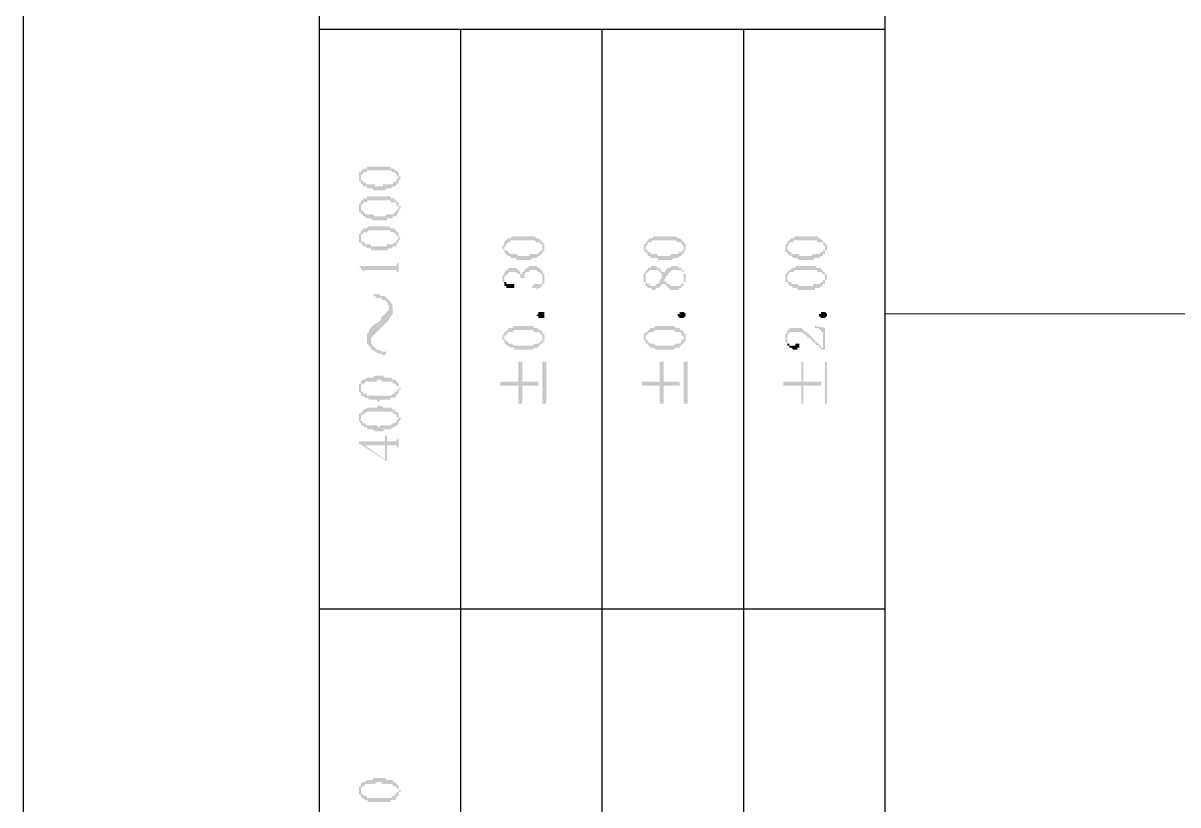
# Model space of a CAD drawing. Header units: millimetres. Extents: x 1233 to 2351, y 1180 to 1535.
# Drawn here: x 1931.4 to 1957.56, y 1338.96 to 1356.67 of the extents above; entities that cross this region are included whole.
import ezdxf

# ---------------------------------------------------------------- set-up
doc = ezdxf.new("R2010")
doc.units = ezdxf.units.MM
doc.linetypes.add('HIDDEN', pattern=[9.525, 6.35, -3.175])

msp = doc.modelspace()

# ---------------------------------------------------------------- hatches: boundary and pattern name
at = {"transparency": 33554559}
for points in [[(1939.00725, 1353.14951), (1939.00725, 1353.10438), (1939.00725, 1353.10438), (1939.05238, 1353.05924), (1939.05238, 1353.19464), (1939.05238, 1353.23977), (1939.09752, 1353.23977), (1939.09752, 1353.28491), (1939.18778, 1353.28491), (1939.18778, 1353.33004), (1939.72937, 1353.33004), (1939.7745, 1353.28491), (1939.81963, 1353.28491), (1939.86476, 1353.23977), (1939.86476, 1353.19464), (1939.9099, 1353.19464), (1939.9099, 1353.14951), (1939.9099, 1353.28491), (1939.86476, 1353.33004), (1939.81963, 1353.33004), (1939.81963, 1353.37517), (1939.72937, 1353.37517), (1939.72937, 1353.4203), (1939.18778, 1353.4203), (1939.18778, 1353.37517), (1939.09752, 1353.37517), (1939.09752, 1353.33004), (1939.05238, 1353.33004), (1939.05238, 1353.28491), (1939.00725, 1353.28491), (1939.00725, 1353.23977), (1939.00725, 1353.19464)], [(1939.05238, 1353.05924), (1939.05238, 1353.01411), (1939.09752, 1353.01411), (1939.09752, 1352.96898), (1939.18778, 1352.96898), (1939.18778, 1352.92385), (1939.32318, 1352.92385), (1939.32318, 1352.87872), (1939.59397, 1352.87872), (1939.6391, 1352.92385), (1939.72937, 1352.92385), (1939.7745, 1352.96898), (1939.81963, 1352.96898), (1939.86476, 1353.01411), (1939.86476, 1353.01411), (1939.9099, 1353.05924), (1939.9099, 1353.10438), (1939.9099, 1353.10438), (1939.95503, 1353.14951), (1939.95503, 1353.19464), (1939.9099, 1353.19464), (1939.9099, 1353.23977), (1939.9099, 1353.28491), (1939.9099, 1353.14951), (1939.86476, 1353.14951), (1939.86476, 1353.10438), (1939.86476, 1353.10438), (1939.81963, 1353.05924), (1939.7745, 1353.05924), (1939.7745, 1353.01411), (1939.54884, 1353.01411), (1939.54884, 1352.96898), (1939.36831, 1352.96898), (1939.36831, 1353.01411), (1939.18778, 1353.01411), (1939.14265, 1353.05924), (1939.09752, 1353.05924), (1939.09752, 1353.10438), (1939.05238, 1353.10438), (1939.05238, 1353.14951), (1939.05238, 1353.14951)], [(1939.00725, 1352.47253), (1939.00725, 1352.38226), (1939.05238, 1352.38226), (1939.05238, 1352.47253), (1939.05238, 1352.51766), (1939.05238, 1352.56279), (1939.09752, 1352.56279), (1939.09752, 1352.60792), (1939.18778, 1352.60792), (1939.18778, 1352.65306), (1939.72937, 1352.65306), (1939.72937, 1352.60792), (1939.81963, 1352.60792), (1939.86476, 1352.56279), (1939.86476, 1352.51766), (1939.9099, 1352.51766), (1939.9099, 1352.47253), (1939.9099, 1352.60792), (1939.86476, 1352.60792), (1939.86476, 1352.65306), (1939.81963, 1352.65306), (1939.81963, 1352.69819), (1939.72937, 1352.69819), (1939.72937, 1352.74332), (1939.18778, 1352.74332), (1939.18778, 1352.69819), (1939.09752, 1352.69819), (1939.09752, 1352.65306), (1939.05238, 1352.65306), (1939.05238, 1352.60792), (1939.05238, 1352.60792), (1939.00725, 1352.56279), (1939.00725, 1352.51766), (1939.00725, 1352.51766)], [(1939.05238, 1352.38226), (1939.05238, 1352.33713), (1939.09752, 1352.33713), (1939.09752, 1352.292), (1939.14265, 1352.292), (1939.18778, 1352.24687), (1939.27805, 1352.24687), (1939.32318, 1352.20173), (1939.6391, 1352.20173), (1939.6391, 1352.24687), (1939.7745, 1352.24687), (1939.7745, 1352.292), (1939.86476, 1352.292), (1939.86476, 1352.33713), (1939.86476, 1352.33713), (1939.9099, 1352.38226), (1939.9099, 1352.42739), (1939.9099, 1352.42739), (1939.95503, 1352.47253), (1939.95503, 1352.51766), (1939.9099, 1352.51766), (1939.9099, 1352.56279), (1939.9099, 1352.60792), (1939.9099, 1352.47253), (1939.9099, 1352.47253), (1939.86476, 1352.42739), (1939.86476, 1352.42739), (1939.81963, 1352.38226), (1939.81963, 1352.38226), (1939.7745, 1352.33713), (1939.6391, 1352.33713), (1939.59397, 1352.292), (1939.36831, 1352.292), (1939.32318, 1352.33713), (1939.14265, 1352.33713), (1939.14265, 1352.38226), (1939.09752, 1352.38226), (1939.09752, 1352.42739), (1939.05238, 1352.42739), (1939.05238, 1352.47253), (1939.05238, 1352.47253)], [(1939.00725, 1351.79554), (1939.00725, 1351.75041), (1939.00725, 1351.70528), (1939.05238, 1351.70528), (1939.05238, 1351.66015), (1939.05238, 1351.79554), (1939.05238, 1351.84068), (1939.05238, 1351.88581), (1939.09752, 1351.88581), (1939.09752, 1351.93094), (1939.18778, 1351.93094), (1939.23291, 1351.97607), (1939.72937, 1351.97607), (1939.72937, 1351.93094), (1939.81963, 1351.93094), (1939.81963, 1351.88581), (1939.86476, 1351.88581), (1939.86476, 1351.84068), (1939.9099, 1351.84068), (1939.9099, 1351.79554), (1939.9099, 1351.93094), (1939.86476, 1351.93094), (1939.86476, 1351.97607), (1939.81963, 1351.97607), (1939.81963, 1352.0212), (1939.72937, 1352.0212), (1939.68424, 1352.06634), (1939.23291, 1352.06634), (1939.18778, 1352.0212), (1939.09752, 1352.0212), (1939.09752, 1351.97607), (1939.05238, 1351.97607), (1939.05238, 1351.93094), (1939.05238, 1351.93094), (1939.00725, 1351.88581), (1939.00725, 1351.84068), (1939.00725, 1351.84068)], [(1939.05238, 1351.66015), (1939.09752, 1351.66015), (1939.09752, 1351.61502), (1939.14265, 1351.61502), (1939.18778, 1351.56988), (1939.27805, 1351.56988), (1939.27805, 1351.52475), (1939.6391, 1351.52475), (1939.68424, 1351.56988), (1939.7745, 1351.56988), (1939.7745, 1351.61502), (1939.86476, 1351.61502), (1939.86476, 1351.66015), (1939.86476, 1351.66015), (1939.9099, 1351.70528), (1939.9099, 1351.75041), (1939.9099, 1351.75041), (1939.95503, 1351.79554), (1939.95503, 1351.79554), (1939.9099, 1351.84068), (1939.9099, 1351.88581), (1939.9099, 1351.93094), (1939.9099, 1351.79554), (1939.9099, 1351.79554), (1939.86476, 1351.75041), (1939.86476, 1351.70528), (1939.81963, 1351.70528), (1939.7745, 1351.66015), (1939.6391, 1351.66015), (1939.6391, 1351.61502), (1939.27805, 1351.61502), (1939.27805, 1351.66015), (1939.14265, 1351.66015), (1939.14265, 1351.70528), (1939.09752, 1351.70528), (1939.05238, 1351.75041), (1939.05238, 1351.79554), (1939.05238, 1351.79554)], [(1942.25677, 1351.56988), (1942.25677, 1351.56988), (1942.3019, 1351.52475), (1942.3019, 1351.47962), (1942.3019, 1351.56988), (1942.3019, 1351.61502), (1942.34703, 1351.61502), (1942.34703, 1351.66015), (1942.34703, 1351.66015), (1942.39217, 1351.70528), (1942.4373, 1351.70528), (1942.4373, 1351.75041), (1942.97888, 1351.75041), (1943.02402, 1351.70528), (1943.11428, 1351.70528), (1943.11428, 1351.66015), (1943.15941, 1351.66015), (1943.15941, 1351.61502), (1943.15941, 1351.56988), (1943.15941, 1351.70528), (1943.15941, 1351.70528), (1943.11428, 1351.75041), (1943.11428, 1351.75041), (1943.06915, 1351.79554), (1943.02402, 1351.79554), (1942.97888, 1351.84068), (1942.48243, 1351.84068), (1942.4373, 1351.79554), (1942.39217, 1351.79554), (1942.34703, 1351.75041), (1942.34703, 1351.75041), (1942.3019, 1351.70528), (1942.3019, 1351.66015), (1942.3019, 1351.66015), (1942.25677, 1351.61502), (1942.25677, 1351.61502)], [(1942.3019, 1351.47962), (1942.34703, 1351.43449), (1942.34703, 1351.43449), (1942.39217, 1351.38935), (1942.4373, 1351.38935), (1942.4373, 1351.34422), (1942.57269, 1351.34422), (1942.57269, 1351.29909), (1942.88862, 1351.29909), (1942.93375, 1351.34422), (1943.02402, 1351.34422), (1943.06915, 1351.38935), (1943.11428, 1351.38935), (1943.11428, 1351.43449), (1943.15941, 1351.43449), (1943.15941, 1351.47962), (1943.15941, 1351.47962), (1943.20454, 1351.52475), (1943.20454, 1351.56988), (1943.20454, 1351.61502), (1943.20454, 1351.66015), (1943.20454, 1351.66015), (1943.15941, 1351.70528), (1943.15941, 1351.56988), (1943.15941, 1351.52475), (1943.11428, 1351.52475), (1943.11428, 1351.47962), (1943.06915, 1351.47962), (1943.06915, 1351.43449), (1942.88862, 1351.43449), (1942.84349, 1351.38935), (1942.61783, 1351.38935), (1942.57269, 1351.43449), (1942.4373, 1351.43449), (1942.39217, 1351.47962), (1942.39217, 1351.47962), (1942.34703, 1351.52475), (1942.3019, 1351.52475), (1942.3019, 1351.56988), (1942.3019, 1351.56988)], [(1945.46115, 1351.56988), (1945.46115, 1351.52475), (1945.50629, 1351.47962), (1945.50629, 1351.56988), (1945.50629, 1351.61502), (1945.50629, 1351.61502), (1945.55142, 1351.66015), (1945.55142, 1351.70528), (1945.64168, 1351.70528), (1945.64168, 1351.75041), (1946.18327, 1351.75041), (1946.2284, 1351.70528), (1946.31866, 1351.70528), (1946.31866, 1351.66015), (1946.31866, 1351.66015), (1946.3638, 1351.61502), (1946.3638, 1351.56988), (1946.3638, 1351.70528), (1946.3638, 1351.70528), (1946.31866, 1351.75041), (1946.31866, 1351.75041), (1946.27353, 1351.79554), (1946.2284, 1351.79554), (1946.18327, 1351.84068), (1945.68681, 1351.84068), (1945.64168, 1351.79554), (1945.59655, 1351.79554), (1945.55142, 1351.75041), (1945.55142, 1351.75041), (1945.50629, 1351.70528), (1945.50629, 1351.66015), (1945.46115, 1351.66015), (1945.46115, 1351.61502), (1945.46115, 1351.61502)], [(1945.50629, 1351.47962), (1945.55142, 1351.43449), (1945.55142, 1351.38935), (1945.59655, 1351.38935), (1945.64168, 1351.34422), (1945.77708, 1351.34422), (1945.77708, 1351.29909), (1946.093, 1351.29909), (1946.13814, 1351.34422), (1946.2284, 1351.34422), (1946.27353, 1351.38935), (1946.31866, 1351.38935), (1946.31866, 1351.43449), (1946.3638, 1351.43449), (1946.3638, 1351.47962), (1946.3638, 1351.47962), (1946.40893, 1351.52475), (1946.40893, 1351.56988), (1946.40893, 1351.61502), (1946.40893, 1351.66015), (1946.40893, 1351.66015), (1946.3638, 1351.70528), (1946.3638, 1351.56988), (1946.3638, 1351.52475), (1946.31866, 1351.52475), (1946.31866, 1351.47962), (1946.27353, 1351.47962), (1946.2284, 1351.43449), (1946.093, 1351.43449), (1946.04787, 1351.38935), (1945.77708, 1351.38935), (1945.77708, 1351.43449), (1945.64168, 1351.43449), (1945.59655, 1351.47962), (1945.55142, 1351.47962), (1945.55142, 1351.52475), (1945.50629, 1351.52475), (1945.50629, 1351.56988), (1945.50629, 1351.56988)], [(1948.66554, 1351.56988), (1948.66554, 1351.47962), (1948.71067, 1351.47962), (1948.71067, 1351.56988), (1948.71067, 1351.61502), (1948.71067, 1351.61502), (1948.7558, 1351.66015), (1948.7558, 1351.70528), (1948.84607, 1351.70528), (1948.84607, 1351.75041), (1949.38765, 1351.75041), (1949.38765, 1351.70528), (1949.52305, 1351.70528), (1949.52305, 1351.66015), (1949.52305, 1351.66015), (1949.56818, 1351.61502), (1949.56818, 1351.56988), (1949.56818, 1351.70528), (1949.52305, 1351.70528), (1949.52305, 1351.75041), (1949.47792, 1351.75041), (1949.47792, 1351.79554), (1949.43278, 1351.79554), (1949.38765, 1351.84068), (1948.8912, 1351.84068), (1948.84607, 1351.79554), (1948.80093, 1351.79554), (1948.7558, 1351.75041), (1948.7558, 1351.75041), (1948.71067, 1351.70528), (1948.71067, 1351.66015), (1948.66554, 1351.66015), (1948.66554, 1351.61502), (1948.66554, 1351.61502)], [(1948.71067, 1351.47962), (1948.71067, 1351.43449), (1948.7558, 1351.43449), (1948.7558, 1351.38935), (1948.80093, 1351.38935), (1948.84607, 1351.34422), (1948.93633, 1351.34422), (1948.98146, 1351.29909), (1949.29739, 1351.29909), (1949.34252, 1351.34422), (1949.43278, 1351.34422), (1949.47792, 1351.38935), (1949.52305, 1351.38935), (1949.52305, 1351.43449), (1949.56818, 1351.43449), (1949.56818, 1351.47962), (1949.56818, 1351.52475), (1949.61331, 1351.52475), (1949.61331, 1351.56988), (1949.61331, 1351.61502), (1949.61331, 1351.66015), (1949.56818, 1351.66015), (1949.56818, 1351.70528), (1949.56818, 1351.56988), (1949.56818, 1351.52475), (1949.52305, 1351.52475), (1949.52305, 1351.47962), (1949.47792, 1351.47962), (1949.43278, 1351.43449), (1949.29739, 1351.43449), (1949.25226, 1351.38935), (1948.98146, 1351.38935), (1948.98146, 1351.43449), (1948.80093, 1351.43449), (1948.80093, 1351.47962), (1948.7558, 1351.47962), (1948.7558, 1351.52475), (1948.71067, 1351.52475), (1948.71067, 1351.56988), (1948.71067, 1351.56988)], [(1939.00725, 1351.16369), (1939.00725, 1351.16369), (1939.05238, 1351.11856), (1939.05238, 1351.07343), (1939.09752, 1351.07343), (1939.09752, 1351.0283), (1939.09752, 1350.93803), (1939.09752, 1351.0283), (1939.14265, 1351.07343), (1939.86476, 1351.07343), (1939.86476, 1351.0283), (1939.9099, 1351.0283), (1939.9099, 1350.93803), (1939.9099, 1351.34422), (1939.9099, 1351.25396), (1939.9099, 1351.25396), (1939.86476, 1351.20883), (1939.86476, 1351.16369), (1939.81963, 1351.16369)], [(1942.25677, 1350.8929), (1942.25677, 1350.80264), (1942.3019, 1350.80264), (1942.3019, 1350.7575), (1942.3019, 1350.8929), (1942.3019, 1350.93803), (1942.34703, 1350.93803), (1942.34703, 1350.98316), (1942.39217, 1350.98316), (1942.39217, 1351.0283), (1942.57269, 1351.0283), (1942.61783, 1350.98316), (1942.66296, 1350.98316), (1942.66296, 1350.93803), (1942.66296, 1350.8929), (1942.70809, 1350.8929), (1942.70809, 1350.80264), (1942.70809, 1350.8929), (1942.75322, 1350.8929), (1942.75322, 1350.93803), (1942.75322, 1350.98316), (1942.75322, 1350.98316), (1942.79836, 1351.0283), (1942.84349, 1351.0283), (1942.88862, 1351.07343), (1943.02402, 1351.07343), (1943.06915, 1351.0283), (1943.11428, 1351.0283), (1943.11428, 1350.98316), (1943.15941, 1350.98316), (1943.15941, 1350.93803), (1943.15941, 1350.84777), (1943.15941, 1351.0283), (1943.15941, 1351.07343), (1943.11428, 1351.07343), (1943.11428, 1351.11856), (1943.06915, 1351.11856), (1943.02402, 1351.16369), (1942.84349, 1351.16369), (1942.84349, 1351.11856), (1942.79836, 1351.11856), (1942.75322, 1351.07343), (1942.75322, 1351.0283), (1942.70809, 1351.0283), (1942.70809, 1350.93803), (1942.70809, 1350.98316), (1942.66296, 1350.98316), (1942.66296, 1351.0283), (1942.66296, 1351.0283), (1942.61783, 1351.07343), (1942.61783, 1351.07343), (1942.57269, 1351.11856), (1942.39217, 1351.11856), (1942.39217, 1351.07343), (1942.34703, 1351.07343), (1942.3019, 1351.0283), (1942.3019, 1350.98316), (1942.3019, 1350.98316), (1942.25677, 1350.93803), (1942.25677, 1350.93803)], [(1945.46115, 1350.8929), (1945.46115, 1350.80264), (1945.50629, 1350.80264), (1945.50629, 1350.7575), (1945.50629, 1350.71237), (1945.55142, 1350.71237), (1945.55142, 1350.66724), (1945.64168, 1350.66724), (1945.64168, 1350.62211), (1945.73195, 1350.62211), (1945.73195, 1350.66724), (1945.82221, 1350.66724), (1945.82221, 1350.71237), (1945.86734, 1350.71237), (1945.86734, 1350.7575), (1945.91248, 1350.7575), (1945.91248, 1350.80264), (1945.91248, 1350.7575), (1945.91248, 1350.84777), (1945.91248, 1350.84777), (1945.95761, 1350.8929), (1945.95761, 1350.93803), (1946.00274, 1350.93803), (1946.00274, 1350.98316), (1946.00274, 1350.98316), (1946.04787, 1351.0283), (1946.04787, 1351.0283), (1946.093, 1351.07343), (1946.31866, 1351.07343), (1946.31866, 1351.0283), (1946.3638, 1351.0283), (1946.3638, 1350.93803), (1946.3638, 1350.7575), (1946.3638, 1350.80264), (1946.40893, 1350.80264), (1946.40893, 1350.84777), (1946.40893, 1350.93803), (1946.40893, 1350.98316), (1946.3638, 1350.98316), (1946.3638, 1351.0283), (1946.3638, 1351.07343), (1946.31866, 1351.07343), (1946.31866, 1351.11856), (1946.27353, 1351.11856), (1946.2284, 1351.16369), (1946.093, 1351.16369), (1946.04787, 1351.11856), (1946.00274, 1351.11856), (1945.95761, 1351.07343), (1945.95761, 1351.0283), (1945.91248, 1351.0283), (1945.91248, 1350.98316), (1945.91248, 1351.0283), (1945.86734, 1350.93803), (1945.86734, 1350.8929), (1945.86734, 1350.8929), (1945.82221, 1350.84777), (1945.82221, 1350.80264), (1945.82221, 1350.80264), (1945.77708, 1350.7575), (1945.73195, 1350.7575), (1945.73195, 1350.71237), (1945.59655, 1350.71237), (1945.59655, 1350.7575), (1945.55142, 1350.7575), (1945.50629, 1350.80264), (1945.50629, 1350.84777), (1945.50629, 1351.0283), (1945.50629, 1351.0283), (1945.46115, 1350.98316), (1945.46115, 1350.93803), (1945.46115, 1350.93803)], [(1945.50629, 1351.0283), (1945.50629, 1350.8929), (1945.50629, 1350.93803), (1945.50629, 1350.98316), (1945.50629, 1350.98316), (1945.55142, 1351.0283), (1945.55142, 1351.0283), (1945.59655, 1351.07343), (1945.77708, 1351.07343), (1945.82221, 1351.0283), (1945.82221, 1351.0283), (1945.86734, 1350.98316), (1945.86734, 1350.93803), (1945.91248, 1351.0283), (1945.86734, 1351.0283), (1945.86734, 1351.07343), (1945.82221, 1351.07343), (1945.82221, 1351.11856), (1945.77708, 1351.11856), (1945.73195, 1351.16369), (1945.64168, 1351.16369), (1945.59655, 1351.11856), (1945.55142, 1351.11856), (1945.55142, 1351.07343), (1945.50629, 1351.07343)], [(1948.66554, 1350.8929), (1948.66554, 1350.84777), (1948.66554, 1350.80264), (1948.71067, 1350.80264), (1948.71067, 1350.7575), (1948.71067, 1350.8929), (1948.71067, 1350.93803), (1948.71067, 1350.93803), (1948.7558, 1350.98316), (1948.7558, 1351.0283), (1948.84607, 1351.0283), (1948.8912, 1351.07343), (1949.38765, 1351.07343), (1949.38765, 1351.0283), (1949.47792, 1351.0283), (1949.52305, 1350.98316), (1949.52305, 1350.98316), (1949.56818, 1350.93803), (1949.56818, 1350.8929), (1949.56818, 1351.0283), (1949.52305, 1351.0283), (1949.52305, 1351.07343), (1949.47792, 1351.07343), (1949.47792, 1351.11856), (1949.38765, 1351.11856), (1949.34252, 1351.16369), (1948.8912, 1351.16369), (1948.8912, 1351.11856), (1948.80093, 1351.11856), (1948.80093, 1351.07343), (1948.7558, 1351.07343), (1948.71067, 1351.0283), (1948.71067, 1350.98316), (1948.66554, 1350.98316), (1948.66554, 1350.93803), (1948.66554, 1350.93803)], [(1942.3019, 1350.7575), (1942.3019, 1350.71237), (1942.34703, 1350.71237), (1942.34703, 1350.66724), (1942.52756, 1350.66724), (1942.52756, 1350.71237), (1942.52756, 1350.7575), (1942.34703, 1350.7575), (1942.34703, 1350.80264), (1942.3019, 1350.80264), (1942.3019, 1350.84777), (1942.3019, 1350.84777)], [(1942.93375, 1350.71237), (1942.93375, 1350.66724), (1943.02402, 1350.66724), (1943.02402, 1350.62211), (1943.02402, 1350.62211), (1943.06915, 1350.66724), (1943.11428, 1350.66724), (1943.15941, 1350.71237), (1943.15941, 1350.7575), (1943.20454, 1350.7575), (1943.20454, 1350.80264), (1943.20454, 1350.8929), (1943.20454, 1350.93803), (1943.20454, 1350.98316), (1943.20454, 1350.98316), (1943.15941, 1351.0283), (1943.15941, 1350.84777), (1943.15941, 1350.7575), (1942.97888, 1350.7575)], [(1945.91248, 1350.7575), (1945.95761, 1350.7575), (1945.95761, 1350.71237), (1946.00274, 1350.71237), (1946.00274, 1350.66724), (1946.04787, 1350.66724), (1946.04787, 1350.62211), (1946.2284, 1350.62211), (1946.27353, 1350.66724), (1946.31866, 1350.66724), (1946.31866, 1350.71237), (1946.3638, 1350.71237), (1946.3638, 1350.7575), (1946.3638, 1350.8929), (1946.3638, 1350.80264), (1946.3638, 1350.80264), (1946.31866, 1350.7575), (1946.31866, 1350.7575), (1946.27353, 1350.71237), (1946.04787, 1350.71237), (1946.04787, 1350.7575), (1946.00274, 1350.7575), (1945.95761, 1350.80264), (1945.95761, 1350.80264), (1945.91248, 1350.84777)], [(1948.71067, 1350.7575), (1948.7558, 1350.7575), (1948.7558, 1350.71237), (1948.80093, 1350.71237), (1948.84607, 1350.66724), (1948.93633, 1350.66724), (1948.93633, 1350.62211), (1949.34252, 1350.62211), (1949.34252, 1350.66724), (1949.43278, 1350.66724), (1949.47792, 1350.71237), (1949.52305, 1350.71237), (1949.52305, 1350.7575), (1949.56818, 1350.7575), (1949.56818, 1350.80264), (1949.56818, 1350.84777), (1949.61331, 1350.84777), (1949.61331, 1350.8929), (1949.61331, 1350.93803), (1949.61331, 1350.93803), (1949.56818, 1350.98316), (1949.56818, 1351.0283), (1949.56818, 1350.8929), (1949.56818, 1350.84777), (1949.52305, 1350.84777), (1949.52305, 1350.80264), (1949.47792, 1350.80264), (1949.43278, 1350.7575), (1949.29739, 1350.7575), (1949.29739, 1350.71237), (1948.98146, 1350.71237), (1948.93633, 1350.7575), (1948.80093, 1350.7575), (1948.80093, 1350.80264), (1948.7558, 1350.80264), (1948.71067, 1350.84777), (1948.71067, 1350.8929), (1948.71067, 1350.8929)], [(1939.32318, 1350.48671), (1939.36831, 1350.48671), (1939.41344, 1350.44158), (1939.50371, 1350.44158), (1939.54884, 1350.39645), (1939.59397, 1350.39645), (1939.6391, 1350.35131), (1939.68424, 1350.26105), (1939.68424, 1349.94512), (1939.68424, 1349.94512), (1939.72937, 1350.03539), (1939.7745, 1350.08052), (1939.7745, 1350.26105), (1939.72937, 1350.35131), (1939.68424, 1350.39645), (1939.68424, 1350.39645), (1939.6391, 1350.44158), (1939.59397, 1350.48671), (1939.50371, 1350.48671), (1939.45857, 1350.53184), (1939.36831, 1350.53184)], [(1939.18778, 1349.4938), (1939.18778, 1349.40354), (1939.23291, 1349.35841), (1939.27805, 1349.31327), (1939.27805, 1349.4938), (1939.27805, 1349.53894), (1939.32318, 1349.58407), (1939.36831, 1349.6292), (1939.41344, 1349.67433), (1939.45857, 1349.71946), (1939.50371, 1349.7646), (1939.54884, 1349.80973), (1939.59397, 1349.85486), (1939.59397, 1349.85486), (1939.6391, 1349.89999), (1939.68424, 1349.94512), (1939.68424, 1350.21592), (1939.68424, 1350.17079), (1939.6391, 1350.12565), (1939.59397, 1350.08052), (1939.54884, 1350.03539), (1939.50371, 1349.99026), (1939.50371, 1349.94512), (1939.45857, 1349.89999), (1939.36831, 1349.85486), (1939.36831, 1349.85486), (1939.32318, 1349.80973), (1939.27805, 1349.7646), (1939.23291, 1349.71946), (1939.23291, 1349.67433), (1939.18778, 1349.6292), (1939.18778, 1349.58407)], [(1943.20454, 1350.03539), (1943.20454, 1349.99026), (1943.06915, 1349.99026), (1943.06915, 1350.03539), (1943.02402, 1350.03539), (1943.06915, 1350.08052), (1943.06915, 1350.12565), (1943.20454, 1350.12565), (1943.20454, 1350.08052), (1943.20454, 1350.03539)], [(1946.40893, 1350.03539), (1946.40893, 1350.03539), (1946.3638, 1349.99026), (1946.27353, 1349.99026), (1946.2284, 1350.03539), (1946.2284, 1350.08052), (1946.27353, 1350.08052), (1946.27353, 1350.12565), (1946.3638, 1350.12565), (1946.40893, 1350.08052), (1946.40893, 1350.03539)], [(1949.61331, 1350.03539), (1949.61331, 1350.03539), (1949.56818, 1349.99026), (1949.47792, 1349.99026), (1949.43278, 1350.03539), (1949.43278, 1350.08052), (1949.47792, 1350.08052), (1949.47792, 1350.12565), (1949.56818, 1350.12565), (1949.61331, 1350.08052), (1949.61331, 1350.03539)], [(1942.25677, 1349.53894), (1942.25677, 1349.4938), (1942.3019, 1349.4938), (1942.3019, 1349.44867), (1942.3019, 1349.40354), (1942.3019, 1349.53894), (1942.3019, 1349.58407), (1942.34703, 1349.58407), (1942.34703, 1349.6292), (1942.39217, 1349.6292), (1942.39217, 1349.67433), (1942.48243, 1349.67433), (1942.52756, 1349.71946), (1942.93375, 1349.71946), (1942.97888, 1349.67433), (1943.06915, 1349.67433), (1943.11428, 1349.6292), (1943.11428, 1349.6292), (1943.15941, 1349.58407), (1943.15941, 1349.53894), (1943.15941, 1349.67433), (1943.15941, 1349.67433), (1943.11428, 1349.71946), (1943.06915, 1349.71946), (1943.06915, 1349.7646), (1942.97888, 1349.7646), (1942.93375, 1349.80973), (1942.52756, 1349.80973), (1942.48243, 1349.7646), (1942.39217, 1349.7646), (1942.39217, 1349.71946), (1942.34703, 1349.71946), (1942.34703, 1349.67433), (1942.3019, 1349.67433), (1942.3019, 1349.6292), (1942.3019, 1349.6292), (1942.25677, 1349.58407), (1942.25677, 1349.58407)], [(1945.46115, 1349.53894), (1945.46115, 1349.4938), (1945.46115, 1349.4938), (1945.50629, 1349.44867), (1945.50629, 1349.40354), (1945.50629, 1349.53894), (1945.50629, 1349.58407), (1945.50629, 1349.58407), (1945.55142, 1349.6292), (1945.55142, 1349.6292), (1945.59655, 1349.67433), (1945.68681, 1349.67433), (1945.73195, 1349.71946), (1946.13814, 1349.71946), (1946.18327, 1349.67433), (1946.27353, 1349.67433), (1946.31866, 1349.6292), (1946.31866, 1349.58407), (1946.3638, 1349.58407), (1946.3638, 1349.53894), (1946.3638, 1349.67433), (1946.3638, 1349.67433), (1946.31866, 1349.71946), (1946.27353, 1349.71946), (1946.27353, 1349.7646), (1946.18327, 1349.7646), (1946.13814, 1349.80973), (1945.73195, 1349.80973), (1945.68681, 1349.7646), (1945.59655, 1349.7646), (1945.59655, 1349.71946), (1945.55142, 1349.71946), (1945.55142, 1349.67433), (1945.50629, 1349.67433), (1945.50629, 1349.6292), (1945.46115, 1349.6292), (1945.46115, 1349.58407), (1945.46115, 1349.58407)], [(1948.66554, 1349.53894), (1948.66554, 1349.4938), (1948.66554, 1349.44867), (1948.66554, 1349.44867), (1948.71067, 1349.40354), (1948.71067, 1349.53894), (1948.71067, 1349.6292), (1948.7558, 1349.6292), (1948.7558, 1349.67433), (1949.0266, 1349.67433), (1949.07173, 1349.6292), (1949.11686, 1349.6292), (1949.11686, 1349.58407), (1949.16199, 1349.58407), (1949.16199, 1349.53894), (1949.20712, 1349.53894), (1949.25226, 1349.4938), (1949.25226, 1349.4938), (1949.29739, 1349.44867), (1949.29739, 1349.44867), (1949.34252, 1349.40354), (1949.34252, 1349.40354), (1949.38765, 1349.35841), (1949.43278, 1349.35841), (1949.43278, 1349.31327), (1949.47792, 1349.31327), (1949.47792, 1349.26814), (1949.52305, 1349.26814), (1949.52305, 1349.31327), (1949.47792, 1349.31327), (1949.47792, 1349.35841), (1949.43278, 1349.35841), (1949.43278, 1349.40354), (1949.38765, 1349.40354), (1949.38765, 1349.44867), (1949.34252, 1349.44867), (1949.34252, 1349.4938), (1949.29739, 1349.4938), (1949.29739, 1349.53894), (1949.25226, 1349.53894), (1949.25226, 1349.58407), (1949.20712, 1349.58407), (1949.20712, 1349.6292), (1949.16199, 1349.6292), (1949.16199, 1349.67433), (1949.11686, 1349.67433), (1949.07173, 1349.71946), (1949.07173, 1349.71946), (1949.0266, 1349.7646), (1948.7558, 1349.7646), (1948.7558, 1349.71946), (1948.71067, 1349.71946), (1948.71067, 1349.67433), (1948.71067, 1349.67433), (1948.66554, 1349.6292), (1948.66554, 1349.58407), (1948.66554, 1349.58407)], [(1949.34252, 1349.80973), (1949.34252, 1349.7646), (1949.43278, 1349.7646), (1949.43278, 1349.71946), (1949.47792, 1349.71946), (1949.47792, 1349.67433), (1949.52305, 1349.67433), (1949.52305, 1349.26814), (1949.56818, 1349.26814), (1949.56818, 1349.7646)], [(1939.27805, 1349.31327), (1939.27805, 1349.26814), (1939.32318, 1349.26814), (1939.36831, 1349.22301), (1939.45857, 1349.17788), (1939.50371, 1349.17788), (1939.59397, 1349.13275), (1939.6391, 1349.22301), (1939.54884, 1349.22301), (1939.45857, 1349.26814), (1939.41344, 1349.26814), (1939.36831, 1349.31327), (1939.36831, 1349.31327), (1939.32318, 1349.35841), (1939.27805, 1349.40354), (1939.27805, 1349.4938)], [(1942.3019, 1349.40354), (1942.34703, 1349.40354), (1942.34703, 1349.35841), (1942.39217, 1349.35841), (1942.4373, 1349.31327), (1942.52756, 1349.31327), (1942.52756, 1349.26814), (1942.93375, 1349.26814), (1942.97888, 1349.31327), (1943.06915, 1349.31327), (1943.06915, 1349.35841), (1943.11428, 1349.35841), (1943.11428, 1349.40354), (1943.15941, 1349.40354), (1943.15941, 1349.44867), (1943.20454, 1349.44867), (1943.20454, 1349.4938), (1943.20454, 1349.53894), (1943.20454, 1349.58407), (1943.20454, 1349.6292), (1943.15941, 1349.6292), (1943.15941, 1349.67433), (1943.15941, 1349.53894), (1943.15941, 1349.4938), (1943.15941, 1349.4938), (1943.11428, 1349.44867), (1943.11428, 1349.44867), (1943.06915, 1349.40354), (1942.97888, 1349.40354), (1942.93375, 1349.35841), (1942.52756, 1349.35841), (1942.48243, 1349.40354), (1942.39217, 1349.40354), (1942.39217, 1349.44867), (1942.34703, 1349.44867), (1942.34703, 1349.4938), (1942.3019, 1349.4938), (1942.3019, 1349.53894), (1942.3019, 1349.53894)], [(1945.50629, 1349.40354), (1945.55142, 1349.40354), (1945.55142, 1349.35841), (1945.59655, 1349.35841), (1945.59655, 1349.31327), (1945.68681, 1349.31327), (1945.73195, 1349.26814), (1946.13814, 1349.26814), (1946.18327, 1349.31327), (1946.27353, 1349.31327), (1946.27353, 1349.35841), (1946.31866, 1349.35841), (1946.31866, 1349.40354), (1946.3638, 1349.40354), (1946.3638, 1349.44867), (1946.40893, 1349.44867), (1946.40893, 1349.4938), (1946.40893, 1349.53894), (1946.40893, 1349.58407), (1946.40893, 1349.6292), (1946.3638, 1349.6292), (1946.3638, 1349.67433), (1946.3638, 1349.53894), (1946.3638, 1349.4938), (1946.31866, 1349.4938), (1946.31866, 1349.44867), (1946.31866, 1349.44867), (1946.27353, 1349.40354), (1946.18327, 1349.40354), (1946.13814, 1349.35841), (1945.73195, 1349.35841), (1945.68681, 1349.40354), (1945.59655, 1349.40354), (1945.55142, 1349.44867), (1945.55142, 1349.4938), (1945.50629, 1349.4938), (1945.50629, 1349.53894), (1945.50629, 1349.53894)], [(1948.71067, 1349.40354), (1948.71067, 1349.35841), (1948.7558, 1349.35841), (1948.7558, 1349.31327), (1948.80093, 1349.31327), (1948.84607, 1349.26814), (1948.93633, 1349.26814), (1948.93633, 1349.31327), (1948.98146, 1349.31327), (1948.98146, 1349.35841), (1948.98146, 1349.40354), (1948.8912, 1349.40354), (1948.8912, 1349.35841), (1948.7558, 1349.35841), (1948.7558, 1349.40354), (1948.71067, 1349.40354), (1948.71067, 1349.44867), (1948.71067, 1349.53894)], [(1942.21164, 1348.54603), (1942.21164, 1348.45576), (1942.61783, 1348.45576), (1942.61783, 1348.04957), (1942.70809, 1348.04957), (1942.70809, 1348.45576), (1943.06915, 1348.45576), (1943.06915, 1348.54603), (1942.70809, 1348.54603), (1942.70809, 1348.99735), (1942.61783, 1348.99735), (1942.61783, 1348.54603)], [(1943.24968, 1348.04957), (1943.24968, 1348.99735), (1943.15941, 1348.99735), (1943.15941, 1348.04957)], [(1945.41602, 1348.54603), (1945.41602, 1348.45576), (1945.82221, 1348.45576), (1945.82221, 1348.04957), (1945.91248, 1348.04957), (1945.91248, 1348.45576), (1946.27353, 1348.45576), (1946.27353, 1348.54603), (1945.91248, 1348.54603), (1945.91248, 1348.99735), (1945.82221, 1348.99735), (1945.82221, 1348.54603)], [(1946.45406, 1348.04957), (1946.45406, 1348.99735), (1946.3638, 1348.99735), (1946.3638, 1348.04957)], [(1948.62041, 1348.54603), (1948.62041, 1348.45576), (1949.0266, 1348.45576), (1949.0266, 1348.04957), (1949.07173, 1348.04957), (1949.07173, 1348.45576), (1949.47792, 1348.45576), (1949.47792, 1348.54603), (1949.07173, 1348.54603), (1949.07173, 1348.99735), (1949.0266, 1348.99735), (1949.0266, 1348.54603)], [(1949.61331, 1348.04957), (1949.61331, 1348.99735), (1949.56818, 1348.99735), (1949.56818, 1348.04957)], [(1939.00725, 1348.41063), (1939.00725, 1348.3655), (1939.00725, 1348.32037), (1939.00725, 1348.32037), (1939.05238, 1348.27523), (1939.05238, 1348.41063), (1939.05238, 1348.45576), (1939.05238, 1348.45576), (1939.09752, 1348.5009), (1939.14265, 1348.5009), (1939.14265, 1348.54603), (1939.41344, 1348.54603), (1939.41344, 1348.59116), (1939.50371, 1348.59116), (1939.54884, 1348.54603), (1939.7745, 1348.54603), (1939.7745, 1348.5009), (1939.81963, 1348.5009), (1939.86476, 1348.45576), (1939.86476, 1348.45576), (1939.9099, 1348.41063), (1939.9099, 1348.5009), (1939.86476, 1348.54603), (1939.86476, 1348.54603), (1939.81963, 1348.59116), (1939.7745, 1348.59116), (1939.72937, 1348.63629), (1939.59397, 1348.63629), (1939.54884, 1348.68142), (1939.36831, 1348.68142), (1939.32318, 1348.63629), (1939.18778, 1348.63629), (1939.14265, 1348.59116), (1939.09752, 1348.59116), (1939.05238, 1348.54603), (1939.05238, 1348.5009), (1939.00725, 1348.5009), (1939.00725, 1348.45576)], [(1939.05238, 1348.27523), (1939.05238, 1348.2301), (1939.09752, 1348.2301), (1939.14265, 1348.18497), (1939.18778, 1348.18497), (1939.23291, 1348.13984), (1939.41344, 1348.13984), (1939.41344, 1348.09471), (1939.45857, 1348.09471), (1939.50371, 1348.13984), (1939.72937, 1348.13984), (1939.72937, 1348.18497), (1939.81963, 1348.18497), (1939.86476, 1348.2301), (1939.86476, 1348.27523), (1939.9099, 1348.27523), (1939.9099, 1348.32037), (1939.9099, 1348.3655), (1939.95503, 1348.3655), (1939.95503, 1348.41063), (1939.9099, 1348.41063), (1939.9099, 1348.45576), (1939.9099, 1348.5009), (1939.9099, 1348.3655), (1939.86476, 1348.3655), (1939.86476, 1348.32037), (1939.81963, 1348.32037), (1939.81963, 1348.27523), (1939.7745, 1348.27523), (1939.72937, 1348.2301), (1939.18778, 1348.2301), (1939.18778, 1348.27523), (1939.09752, 1348.27523), (1939.09752, 1348.32037), (1939.05238, 1348.32037), (1939.05238, 1348.3655), (1939.05238, 1348.41063)], [(1939.00725, 1347.73365), (1939.00725, 1347.68852), (1939.00725, 1347.64338), (1939.00725, 1347.64338), (1939.05238, 1347.59825), (1939.05238, 1347.73365), (1939.05238, 1347.77878), (1939.09752, 1347.77878), (1939.09752, 1347.82391), (1939.14265, 1347.82391), (1939.18778, 1347.86905), (1939.7745, 1347.86905), (1939.7745, 1347.82391), (1939.81963, 1347.82391), (1939.86476, 1347.77878), (1939.86476, 1347.73365), (1939.9099, 1347.73365), (1939.9099, 1347.82391), (1939.86476, 1347.86905), (1939.81963, 1347.86905), (1939.81963, 1347.91418), (1939.7745, 1347.91418), (1939.72937, 1347.95931), (1939.54884, 1347.95931), (1939.50371, 1348.00444), (1939.41344, 1348.00444), (1939.41344, 1347.95931), (1939.18778, 1347.95931), (1939.14265, 1347.91418), (1939.09752, 1347.91418), (1939.09752, 1347.86905), (1939.05238, 1347.86905), (1939.05238, 1347.82391), (1939.00725, 1347.82391), (1939.00725, 1347.77878)], [(1939.05238, 1347.59825), (1939.05238, 1347.55312), (1939.09752, 1347.55312), (1939.14265, 1347.50799), (1939.18778, 1347.50799), (1939.18778, 1347.46286), (1939.32318, 1347.46286), (1939.36831, 1347.41772), (1939.54884, 1347.41772), (1939.59397, 1347.46286), (1939.72937, 1347.46286), (1939.7745, 1347.50799), (1939.81963, 1347.50799), (1939.86476, 1347.55312), (1939.86476, 1347.55312), (1939.9099, 1347.59825), (1939.9099, 1347.64338), (1939.9099, 1347.64338), (1939.95503, 1347.68852), (1939.95503, 1347.73365), (1939.9099, 1347.73365), (1939.9099, 1347.77878), (1939.9099, 1347.82391), (1939.9099, 1347.68852), (1939.86476, 1347.68852), (1939.86476, 1347.64338), (1939.86476, 1347.64338), (1939.81963, 1347.59825), (1939.7745, 1347.59825), (1939.72937, 1347.55312), (1939.50371, 1347.55312), (1939.45857, 1347.50799), (1939.45857, 1347.50799), (1939.41344, 1347.55312), (1939.18778, 1347.55312), (1939.14265, 1347.59825), (1939.09752, 1347.59825), (1939.09752, 1347.64338), (1939.05238, 1347.64338), (1939.05238, 1347.68852), (1939.05238, 1347.73365)], [(1939.00725, 1347.19206), (1939.00725, 1347.14693), (1939.6391, 1346.74074), (1939.6391, 1347.1018), (1939.86476, 1347.1018), (1939.86476, 1347.05667), (1939.9099, 1347.05667), (1939.9099, 1346.9664), (1939.9099, 1347.32746), (1939.9099, 1347.23719), (1939.86476, 1347.23719), (1939.86476, 1347.19206), (1939.6391, 1347.19206), (1939.6391, 1347.32746), (1939.59397, 1347.32746), (1939.59397, 1346.78587), (1939.14265, 1347.1018), (1939.14265, 1347.1018)], [(1939.00725, 1347.19206), (1939.14265, 1347.1018), (1939.59397, 1347.1018), (1939.59397, 1346.78587), (1939.59397, 1347.19206)], [(1939.00725, 1339.29393), (1939.00725, 1339.2488), (1939.00725, 1339.20367), (1939.00725, 1339.20367), (1939.05238, 1339.15854), (1939.05238, 1339.29393), (1939.05238, 1339.33906), (1939.05238, 1339.33906), (1939.09752, 1339.3842), (1939.14265, 1339.3842), (1939.14265, 1339.42933), (1939.36831, 1339.42933), (1939.41344, 1339.47446), (1939.50371, 1339.47446), (1939.54884, 1339.42933), (1939.7745, 1339.42933), (1939.7745, 1339.3842), (1939.81963, 1339.3842), (1939.86476, 1339.33906), (1939.86476, 1339.33906), (1939.9099, 1339.29393), (1939.9099, 1339.3842), (1939.86476, 1339.42933), (1939.86476, 1339.42933), (1939.81963, 1339.47446), (1939.7745, 1339.47446), (1939.7745, 1339.51959), (1939.6391, 1339.51959), (1939.59397, 1339.56473), (1939.32318, 1339.56473), (1939.32318, 1339.51959), (1939.18778, 1339.51959), (1939.14265, 1339.47446), (1939.09752, 1339.47446), (1939.05238, 1339.42933), (1939.05238, 1339.3842), (1939.00725, 1339.3842), (1939.00725, 1339.33906)], [(1939.05238, 1339.15854), (1939.05238, 1339.1134), (1939.09752, 1339.1134), (1939.14265, 1339.06827), (1939.18778, 1339.06827), (1939.23291, 1339.02314), (1939.72937, 1339.02314), (1939.72937, 1339.06827), (1939.81963, 1339.06827), (1939.86476, 1339.1134), (1939.86476, 1339.15854), (1939.9099, 1339.15854), (1939.9099, 1339.20367), (1939.9099, 1339.2488), (1939.95503, 1339.2488), (1939.95503, 1339.29393), (1939.9099, 1339.29393), (1939.9099, 1339.33906), (1939.9099, 1339.3842), (1939.9099, 1339.2488), (1939.86476, 1339.2488), (1939.86476, 1339.20367), (1939.81963, 1339.20367), (1939.81963, 1339.15854), (1939.7745, 1339.15854), (1939.72937, 1339.1134), (1939.18778, 1339.1134), (1939.18778, 1339.15854), (1939.14265, 1339.15854), (1939.09752, 1339.20367), (1939.05238, 1339.20367), (1939.05238, 1339.2488), (1939.05238, 1339.29393)]]:
    msp.add_hatch(color=256, dxfattribs=at).paths.add_polyline_path(points)

# ---------------------------------------------------------------- linework, layer by layer
msp.add_line((1938.10453, 1528.92707), (1938.10453, 1242.18613))
at = {"color": 1, "linetype": 'HIDDEN', "lineweight": 9, "ltscale": 2}
msp.add_line((1950.92215, 1350.08374), (2347.36003, 1350.08374), dxfattribs=at)
msp.add_lwpolyline([(2351.39807, 1237.92707), (2351.39807, 1534.92707), (1931.39807, 1534.92707), (1931.39807, 1237.92707)], close=True)
for points in [[(1950.92215, 1528.92707), (1950.92215, 1242.18613)], [(1938.10461, 1356.53442), (1950.92215, 1356.53442)], [(1941.30899, 1356.53442), (1941.30899, 1263.51701)], [(1944.51338, 1356.53442), (1944.51338, 1263.51701)], [(1947.71776, 1356.53442), (1947.71776, 1263.51701)], [(1938.10461, 1343.40096), (1950.92215, 1343.40096)]]:
    msp.add_lwpolyline(points)

doc.saveas('drawing.dxf')
